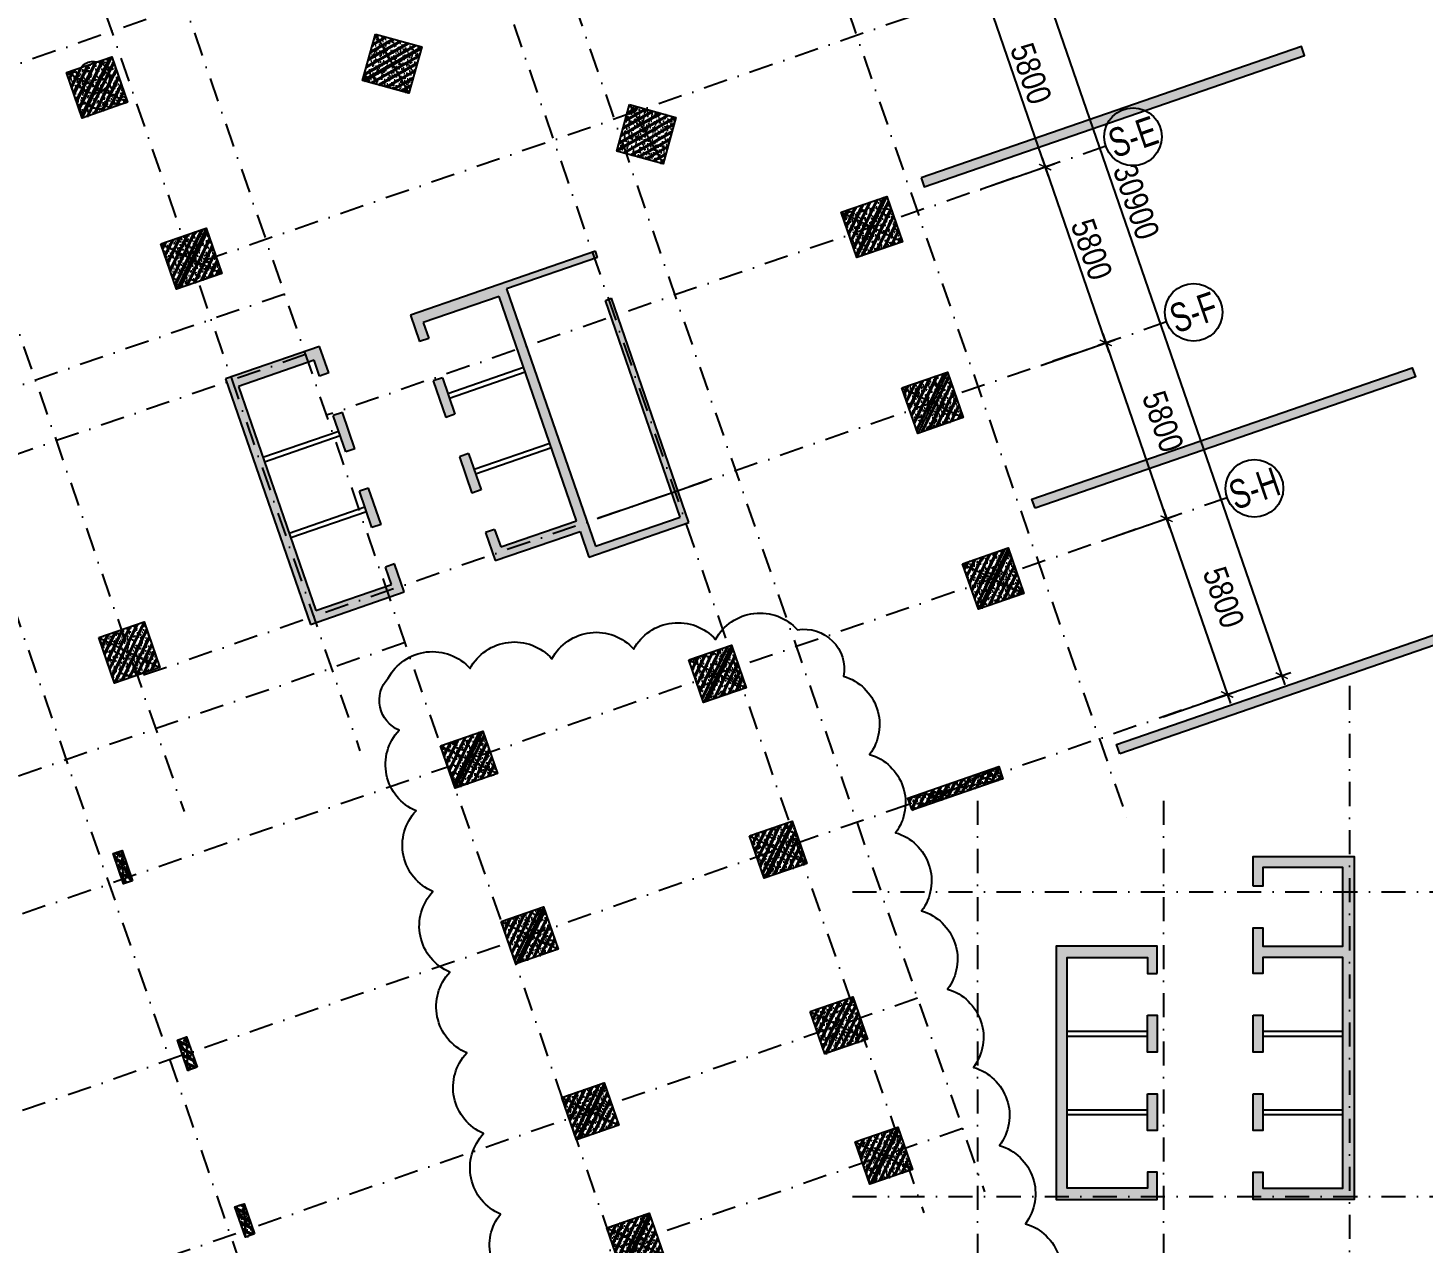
# Model space of a CAD drawing. Header units: millimetres. Extents: x -1283650 to 1283415, y -588847 to 435139.
# Drawn here: x -75144 to -31624, y 16113 to 54007 of the extents above; entities that cross this region are included whole.
import ezdxf
from ezdxf.enums import TextEntityAlignment as Align

# ---------------------------------------------------------------- set-up
doc = ezdxf.new("R2010")
doc.units = ezdxf.units.MM
doc.header["$MEASUREMENT"] = 0
doc.linetypes.add('DASHDOT', pattern=[1, 0.5, -0.25, 0, -0.25])
doc.linetypes.add('HIDDEN', pattern=[0.375, 0.25, -0.125])
doc.layers.get('Defpoints').update_dxf_attribs({"color": 5})
for name, color, linetype in [('$AUDIT-BAD-LAYER', 7, 'Continuous'), ('AUDIT_I_220805193045-5', 6, 'Continuous'), ('KC-Betong', 6, 'Continuous'), ('KT-Hatch', 251, 'Continuous'), ('KT-Kich thuoc', 9, 'Continuous'), ('KT-Luoi truc South Tower', 8, 'DASHDOT'), ('KT-Thay', 7, 'Continuous'), ('ST_MBDV Cot vach 220805$0$AUDIT_I_220805193045-1', 50, 'Continuous'), ('Xref.Asix of Basement$0$KT-Net cot vach', 6, 'Continuous')]:
    doc.layers.add(name, color=color, linetype=linetype)
doc.layers.add('KT-Vat lieu', color=250, linetype='Continuous', lineweight=9)
doc.styles.add('Arial Narrow', font='ARIALN.TTF')
doc.styles.add('ST_MBDV Cot vach 220805$0$HBA-Text', font='GOTHIC.TTF')
doc.dimstyles.new('CCU_1-300', dxfattribs={"dimscale": 300, "dimtxt": 2.5, "dimasz": 1, "dimexe": 1, "dimexo": 2, "dimgap": 0.5, "dimtad": 1, "dimdec": 0, "dimdsep": 46, "dimtxsty": 'Arial Narrow', "dimblk": 'ARCHTICK', "dimcen": -1, "dimdle": 1, "dimclrd": 256, "dimclre": 256, "dimclrt": 3, "dimadec": 0, "dimazin": 2, "dimtfac": 0.1, "dimtdec": 0, "dimtix": 1, "dimtmove": 2, "dimatfit": 1, "dimfxl": 1, "dimtvp": 0.833333, "dimtolj": 1, "dimtzin": 12, "dimarcsym": 0})
pattern_1 = [(50, (117498, -9270.42), (286.9041, -25.10085), [30, -330]), (355, (117498, -9270.42), (-55.5005, 300.8769), [24, -264]), (100.4514, (117521.9, -9272.5), (231.4038, 275.7758), [25.4961, -280.4568]), (46.1842, (117498, -9190.4), (426.8964, -66.2076), [45, -495]), (96.6356, (117533.57, -9195.93), (373.865, 389.6471), [38.244, -420.6852]), (351.1842, (117498, -9190.4), (373.8648, 389.6474), [36, -396]), (21, (117538, -9210.42), (238.7628, -161.04756), [30, -330]), (326, (117538, -9210.42), (97.3261, 290.06), [24, -264]), (71.4514, (117557.9, -9223.84), (336.089, 129.0122), [25.4961, -280.4568]), (37.5, (117498, -9270.42), (4.86394, 133.15754), [0, -260.8, 0, -268, 0, -265]), (7.5, (117498, -9270.42), (105.22781, 157.76468), [0, -152.8, 0, -254.8, 0, -101]), (327.5, (117408.8, -9270.42), (213.52897, -9.02195), [0, -100, 0, -312, 0, -414]), (317.5, (117368.8, -9270.42), (233.27447, 40.042), [0, -130, 0, -207.2, 0, -294]), (45, (117498, -9270.42), (-106.06602, 106.06602), []), (45, (117568.71, -9270.42), (-106.06602, 106.06602), [])]

# ---------------------------------------------------------------- blocks, each defined once
blk = doc.blocks.new('_ARCHTICK')
at = {"color": 0, "linetype": 'ByBlock', "const_width": 0.15}
blk.add_lwpolyline([(-0.5, -0.5), (0.5, 0.5)], dxfattribs=at)
blk = doc.blocks.new('*D325')
at = {"layer": 'Defpoints', "color": 0, "transparency": 16777216}
for p in [(-45982, 48779), (-41521, 44184), (-44090, 43297)]:
    blk.add_point(p, dxfattribs=at)
at = {"layer": 'KT-Kich thuoc', "lineweight": -2, "transparency": 16777216}
for p, q in [((-45415, 48975), (-43130, 49764)), ((-43511, 49950), (-41423, 43900)), ((-43523, 43493), (-41237, 44282))]:
    blk.add_line(p, q, dxfattribs=at)
at = {"layer": 'KT-Kich thuoc', "lineweight": -2, "transparency": 16777216, "xscale": 300, "yscale": 300, "zscale": 300}
for p, rotation in [((-43414, 49666), 109.0471074799001), ((-41521, 44184), 289.0471074799001)]:
    blk.add_blockref('_ARCHTICK', p, dxfattribs=dict(at, rotation=rotation))
at = {"layer": 'KT-Kich thuoc', "color": 3, "transparency": 16777216, "insert": (-41963, 47099), "char_height": 750, "attachment_point": 5, "rotation": 289.0471, "style": 'Arial Narrow'}
blk.add_mtext('\\A1;5800', dxfattribs=at)
blk = doc.blocks.new('*D326')
at = {"layer": 'Defpoints', "color": 0, "transparency": 16777216}
for p in [(-47874, 54262), (-43413, 49666), (-45982, 48779)]:
    blk.add_point(p, dxfattribs=at)
at = {"layer": 'KT-Kich thuoc', "lineweight": -2, "transparency": 16777216}
for p, q in [((-45404, 55432), (-43315, 49383)), ((-47307, 54458), (-45022, 55247)), ((-45415, 48975), (-43129, 49764))]:
    blk.add_line(p, q, dxfattribs=at)
at = {"layer": 'KT-Kich thuoc', "lineweight": -2, "transparency": 16777216, "xscale": 300, "yscale": 300, "zscale": 300}
for p, rotation in [((-45306, 55149), 109.0471074799001), ((-43413, 49666), 289.0471074799001)]:
    blk.add_blockref('_ARCHTICK', p, dxfattribs=dict(at, rotation=rotation))
at = {"layer": 'KT-Kich thuoc', "color": 3, "transparency": 16777216, "insert": (-43856, 52582), "char_height": 750, "attachment_point": 5, "rotation": 289.0471, "style": 'Arial Narrow'}
blk.add_mtext('\\A1;5800', dxfattribs=at)
blk = doc.blocks.new('*D330')
at = {"layer": 'Defpoints', "color": 0, "transparency": 16777216}
for p in [(-44089, 43297), (-39628, 38701), (-42197, 37814)]:
    blk.add_point(p, dxfattribs=at)
at = {"layer": 'KT-Kich thuoc', "lineweight": -2, "transparency": 16777216}
for p, q in [((-41619, 44467), (-39530, 38418)), ((-43522, 43493), (-41237, 44282)), ((-41630, 38010), (-39344, 38799))]:
    blk.add_line(p, q, dxfattribs=at)
at = {"layer": 'KT-Kich thuoc', "lineweight": -2, "transparency": 16777216, "xscale": 300, "yscale": 300, "zscale": 300}
for p, rotation in [((-41521, 44184), 109.0471074799001), ((-39628, 38701), 289.0471074799001)]:
    blk.add_blockref('_ARCHTICK', p, dxfattribs=dict(at, rotation=rotation))
at = {"layer": 'KT-Kich thuoc', "color": 3, "transparency": 16777216, "insert": (-39739, 41731), "char_height": 750, "attachment_point": 5, "rotation": 289.0471, "style": 'Arial Narrow'}
blk.add_mtext('\\A1;5800', dxfattribs=at)
blk = doc.blocks.new('*D331')
at = {"layer": 'Defpoints', "color": 0, "transparency": 16777216}
for p in [(-42197, 37814), (-37735, 33219), (-40305, 32332)]:
    blk.add_point(p, dxfattribs=at)
at = {"layer": 'KT-Kich thuoc', "lineweight": -2, "transparency": 16777216}
for p, q in [((-41630, 38010), (-39344, 38799)), ((-39726, 38985), (-37637, 32935)), ((-39737, 32528), (-37452, 33317))]:
    blk.add_line(p, q, dxfattribs=at)
at = {"layer": 'KT-Kich thuoc', "lineweight": -2, "transparency": 16777216, "xscale": 300, "yscale": 300, "zscale": 300}
for p, rotation in [((-39628, 38701), 109.0471074799001), ((-37735, 33219), 289.0471074799001)]:
    blk.add_blockref('_ARCHTICK', p, dxfattribs=dict(at, rotation=rotation))
at = {"layer": 'KT-Kich thuoc', "color": 3, "transparency": 16777216, "insert": (-37846, 36248), "char_height": 750, "attachment_point": 5, "rotation": 289.0471, "style": 'Arial Narrow'}
blk.add_mtext('\\A1;5800', dxfattribs=at)
blk = doc.blocks.new('ST_MBDV Cot vach 220805$0$GRID-SYM-flat-103')
at = {"layer": 'ST_MBDV Cot vach 220805$0$AUDIT_I_220805193045-1'}
blk.add_circle((0, 0), 900, dxfattribs=at)
at = {"layer": 'ST_MBDV Cot vach 220805$0$AUDIT_I_220805193045-1', "style": 'ST_MBDV Cot vach 220805$0$HBA-Text'}
blk.add_attdef('GRID', text='', height=900, rotation=19.0471, dxfattribs=at).set_placement((0, 0, 0), align=Align.MIDDLE_CENTER)
blk = doc.blocks.new('*D341')
at = {"layer": 'Defpoints', "color": 0, "transparency": 16777216}
for p in [(-52359, 62652), (-108654, 48212), (-107112, 43748)]:
    blk.add_point(p, dxfattribs=at)
at = {"layer": 'KT-Kich thuoc', "lineweight": -2, "transparency": 16777216}
for p, q in [((-53617, 67214), (-108937, 48114)), ((-52555, 63219), (-53998, 67400)), ((-107308, 44315), (-108751, 48496))]:
    blk.add_line(p, q, dxfattribs=at)
at = {"layer": 'KT-Kich thuoc', "lineweight": -2, "transparency": 16777216, "xscale": 300, "yscale": 300, "zscale": 300}
for p, rotation in [((-53900, 67116), 19.04771637789532), ((-108654, 48212), 199.0477163778953)]:
    blk.add_blockref('_ARCHTICK', p, dxfattribs=dict(at, rotation=rotation))
at = {"layer": 'KT-Kich thuoc', "color": 3, "transparency": 16777216, "insert": (-78140, 59662), "char_height": 750, "attachment_point": 5, "rotation": 19.0477, "style": 'Arial Narrow'}
blk.add_mtext('\\A1;57925', dxfattribs=at)
blk = doc.blocks.new('*D304')
at = {"layer": 'Defpoints', "color": 0, "transparency": 16777216}
for p in [(-48876, 62062), (-36033, 33807), (-38792, 32854)]:
    blk.add_point(p, dxfattribs=at)
at = {"layer": 'KT-Kich thuoc', "lineweight": -2, "transparency": 16777216}
for p, q in [((-48308, 62258), (-45834, 63113)), ((-46215, 63298), (-35935, 33523)), ((-38225, 33050), (-35749, 33904))]:
    blk.add_line(p, q, dxfattribs=at)
at = {"layer": 'KT-Kich thuoc', "lineweight": -2, "transparency": 16777216, "xscale": 300, "yscale": 300, "zscale": 300}
for p, rotation in [((-46117, 63015), 109.0471074799001), ((-36033, 33807), 289.0471074799001)]:
    blk.add_blockref('_ARCHTICK', p, dxfattribs=dict(at, rotation=rotation))
at = {"layer": 'KT-Kich thuoc', "color": 3, "transparency": 16777216, "insert": (-40571, 48585), "char_height": 750, "attachment_point": 5, "rotation": 289.0471, "style": 'Arial Narrow'}
blk.add_mtext('\\A1;30900', dxfattribs=at)
blk = doc.blocks.new('*U187')
h = blk.add_hatch()
h.set_pattern_fill('VATLIEU04', color=250, scale=40, style=0, pattern_type=2)
h.set_pattern_definition([(50, (-550, 3050), (286.904, -25.101), [30, -330]), (355, (-550, 3050), (-55.5, 300.877), [24, -264]), (100.451, (-526.1, 3047.9), (231.404, 275.776), [25.496, -280.457]), (46.184, (-550, 3130), (426.896, -66.208), [45, -495]), (96.636, (-514.43, 3124.5), (373.865, 389.647), [38.244, -420.685]), (351.184, (-550, 3130), (373.865, 389.65), [36, -396]), (21, (-510, 3110), (238.763, -161.048), [30, -330]), (326, (-510, 3110), (97.326, 290.06), [24, -264]), (71.451, (-490.1, 3096.58), (336.09, 129.012), [25.496, -280.457]), (37.5, (-550, 3050), (4.864, 133.1575), [0, -260.8, 0, -268, 0, -265]), (7.5, (-550, 3050), (105.228, 157.7647), [0, -152.8, 0, -254.8, 0, -101]), (327.5, (-639.2, 3050), (213.529, -9.022), [0, -100, 0, -312, 0, -414]), (317.5, (-679.2, 3050), (233.274, 40.042), [0, -130, 0, -207.2, 0, -294]), (45, (-550, 3050), (-120.208, 120.208), []), (45, (-550, 3099), (-120.208, 120.208), [])])
h.paths.add_polyline_path([(-475, -475), (-75, -475), (-75, 2525), (-475, 2525)])
at = {"color": 6, "ltscale": 0.25}
blk.add_lwpolyline([(-475, -475), (-75, -475), (-75, 2525), (-475, 2525)], close=True, dxfattribs=at)
at = {"layer": 'Defpoints', "linetype": 'ByBlock', "ltscale": 30}
for p, q in [((-75, -475), (-475, 2525)), ((-475, -475), (-75, 2525))]:
    blk.add_line(p, q, dxfattribs=at)
blk = doc.blocks.new('*U188')
h = blk.add_hatch()
h.set_pattern_fill('VATLIEU04', color=250, scale=40, style=0, pattern_type=2)
h.set_pattern_definition([(50, (550, -550), (286.904, -25.1), [30, -330]), (355, (550, -550), (-55.5, 300.877), [24, -264]), (100.451, (573.9, -552.1), (231.404, 275.776), [25.496, -280.457]), (46.184, (550, -470), (426.9, -66.21), [45, -495]), (96.636, (585.57, -475.5), (373.87, 389.65), [38.24, -420.69]), (351.184, (550, -470), (373.86, 389.65), [36, -396]), (21, (590, -490), (238.763, -161.048), [30, -330]), (326, (590, -490), (97.326, 290.06), [24, -264]), (71.451, (609.9, -503.42), (336.09, 129.01), [25.496, -280.457]), (37.5, (550, -550), (4.864, 133.1575), [0, -260.8, 0, -268, 0, -265]), (7.5, (550, -550), (105.228, 157.765), [0, -152.8, 0, -254.8, 0, -101]), (327.5, (460.8, -550), (213.529, -9.022), [0, -100, 0, -312, 0, -414]), (317.5, (420.8, -550), (233.274, 40.042), [0, -130, 0, -207.2, 0, -294]), (45, (550, -550), (-120.208, 120.208), []), (45, (550, -501), (-120.208, 120.208), [])])
h.paths.add_polyline_path([(-475, 475), (1025, 475), (1025, -1025), (-475, -1025)])
at = {"color": 6, "ltscale": 0.25}
blk.add_lwpolyline([(-475, 475), (1025, 475), (1025, -1025), (-475, -1025)], close=True, dxfattribs=at)
at = {"layer": 'Defpoints', "linetype": 'ByBlock', "ltscale": 30}
for p, q in [((1025, 475), (-475, -1025)), ((-475, 475), (1025, -1025))]:
    blk.add_line(p, q, dxfattribs=at)
blk = doc.blocks.new('*U191')
h = blk.add_hatch()
h.set_pattern_fill('VATLIEU04', color=250, scale=40, style=0, pattern_type=2)
h.set_pattern_definition([(50, (450, -450), (286.904, -25.1), [30, -330]), (355, (450, -450), (-55.5, 300.88), [24, -264]), (100.451, (473.9, -452.1), (231.404, 275.776), [25.496, -280.457]), (46.184, (450, -370), (426.9, -66.21), [45, -495]), (96.636, (485.57, -375.5), (373.87, 389.65), [38.24, -420.69]), (351.184, (450, -370), (373.86, 389.65), [36, -396]), (21, (490, -390), (238.763, -161.048), [30, -330]), (326, (490, -390), (97.326, 290.06), [24, -264]), (71.451, (509.9, -403.42), (336.09, 129.01), [25.496, -280.457]), (37.5, (450, -450), (4.864, 133.1575), [0, -260.8, 0, -268, 0, -265]), (7.5, (450, -450), (105.228, 157.765), [0, -152.8, 0, -254.8, 0, -101]), (327.5, (360.8, -450), (213.529, -9.022), [0, -100, 0, -312, 0, -414]), (317.5, (320.8, -450), (233.274, 40.042), [0, -130, 0, -207.2, 0, -294]), (45, (450, -450), (-120.208, 120.208), []), (45, (450, -401), (-120.208, 120.208), [])])
h.paths.add_polyline_path([(-475, 475), (925, 475), (925, -925), (-475, -925)])
at = {"color": 6, "ltscale": 0.25}
blk.add_lwpolyline([(-475, 475), (925, 475), (925, -925), (-475, -925)], close=True, dxfattribs=at)
at = {"layer": 'Defpoints', "linetype": 'ByBlock', "ltscale": 30}
for p, q in [((925, 475), (-475, -925)), ((-475, 475), (925, -925))]:
    blk.add_line(p, q, dxfattribs=at)
blk = doc.blocks.new('*U283')
h = blk.add_hatch()
h.set_pattern_fill('VATLIEU04', color=250, scale=40, style=0, pattern_type=2)
h.set_pattern_definition([(50, (-650, 1050), (286.904, -25.1), [30, -330]), (355, (-650, 1050), (-55.5, 300.877), [24, -264]), (100.451, (-626.1, 1047.9), (231.404, 275.776), [25.496, -280.457]), (46.184, (-650, 1130), (426.9, -66.21), [45, -495]), (96.636, (-614.43, 1124.5), (373.87, 389.65), [38.24, -420.685]), (351.184, (-650, 1130), (373.86, 389.65), [36, -396]), (21, (-610, 1110), (238.763, -161.048), [30, -330]), (326, (-610, 1110), (97.326, 290.06), [24, -264]), (71.451, (-590.1, 1096.58), (336.09, 129.01), [25.496, -280.457]), (37.5, (-650, 1050), (4.864, 133.1575), [0, -260.8, 0, -268, 0, -265]), (7.5, (-650, 1050), (105.228, 157.765), [0, -152.8, 0, -254.8, 0, -101]), (327.5, (-739.2, 1050), (213.529, -9.022), [0, -100, 0, -312, 0, -414]), (317.5, (-779.2, 1050), (233.274, 40.042), [0, -130, 0, -207.2, 0, -294]), (45, (-650, 1050), (-120.208, 120.208), []), (45, (-650, 1099), (-120.208, 120.208), [])])
h.paths.add_polyline_path([(-475, -475), (-175, -475), (-175, 525), (-475, 525)])
at = {"color": 6, "ltscale": 0.25}
blk.add_lwpolyline([(-475, -475), (-175, -475), (-175, 525), (-475, 525)], close=True, dxfattribs=at)
at = {"layer": 'Defpoints', "linetype": 'ByBlock', "ltscale": 30}
for p, q in [((-175, -475), (-475, 525)), ((-475, -475), (-175, 525))]:
    blk.add_line(p, q, dxfattribs=at)
blk = doc.blocks.new('A$C0B367F28')
at = {"layer": 'KT-Vat lieu'}
h = blk.add_hatch(dxfattribs=at)
h.set_pattern_fill('BTCT', color=256, scale=40)
h.set_pattern_definition(pattern_1)
h.paths.add_polyline_path([(70213, 40064), (70311, 39781), (82174, 43876), (82076, 44160)])
h = blk.add_hatch(dxfattribs=at)
h.set_pattern_fill('BTCT', color=256, scale=40)
h.set_pattern_definition(pattern_1)
h.paths.add_polyline_path([(73770, 29761), (73672, 30045), (85535, 34140), (85633, 33857)])
h = blk.add_hatch(dxfattribs=at)
h.set_pattern_fill('BTCT', color=256, scale=40)
h.set_pattern_definition(pattern_1)
h.paths.add_polyline_path([(76413, 22104), (76315, 22388), (88178, 26484), (88276, 26200)])
at = {"layer": 'KC-Betong'}
for points in [[(70213, 40064), (70311, 39781), (82174, 43876), (82076, 44160)], [(73770, 29761), (73672, 30045), (85535, 34140), (85633, 33857)], [(76413, 22104), (76315, 22388), (88178, 26484), (88276, 26200)]]:
    blk.add_lwpolyline(points, close=True, dxfattribs=at)

msp = doc.modelspace()

# ---------------------------------------------------------------- hatches: boundary and pattern name
at = {"layer": '$AUDIT-BAD-LAYER'}
h = msp.add_hatch(dxfattribs=at)
h.set_pattern_fill('ACET-2D-ANSI31', color=256)
h.set_pattern_definition([(45, (5.27543, -15.29099), (-0.08838834765, 0.08838834765), [])])
h.paths.add_polyline_path([(-152992, 35260.2), (-153807.4, 37623.5), (-155981.6, 36873.4), (-155166.3, 34510.1)], flags=0)
h.paths.add_polyline_path([(-153334.7, 37786.6), (-152519.4, 35423.3), (-150345.1, 36173.4), (-151160.5, 38536.7)], flags=16)
h.paths.add_polyline_path([(-81572.3, -12446.3), (-81581.4, -13864.1), (-80353.8, -13872.1), (-80344.7, -12454.2)])
edge = h.paths.add_edge_path()
edge.add_arc((-79262.8, -13170.1), 900, 0, 360)
h.paths.add_polyline_path([(-174845.3, 38775), (-174414.4, 37424.2), (-173542.7, 37702.3), (-173973.6, 39053.1)], flags=16)
edge = h.paths.add_edge_path(flags=16)
edge.add_arc((-172872, 38660.4), 900, 0, 360)
h.paths.add_polyline_path([(-110555.5, 20932.7), (-110092.7, 19592.4), (-109451.7, 19813.7), (-109914.4, 21154)])
edge = h.paths.add_edge_path()
edge.add_arc((-108915.8, 20748.7), 900, 0, 360)
h.paths.add_polyline_path([(-112698.4, 26328.8), (-112235.7, 24988.5), (-111427.9, 25267.4), (-111890.6, 26607.6)])
edge = h.paths.add_edge_path()
edge.add_arc((-110808.6, 26231.2), 900, 0, 360)
h.paths.add_polyline_path([(-138364.3, 646.7), (-137901.6, -693.6), (-137277.2, -478), (-137739.9, 862.3)])
edge = h.paths.add_edge_path()
edge.add_arc((-136749.6, 454.2), 900, 0, 360)
h.paths.add_polyline_path([(-143828.3, 15581.2), (-143365.6, 14240.9), (-142557.8, 14519.8), (-143020.5, 15860.1)], flags=16)
edge = h.paths.add_edge_path(flags=16)
edge.add_arc((-141938.5, 15483.7), 900, 0, 360)
h.paths.add_polyline_path([(-154331.1, 43985.8), (-153900.1, 42635), (-153193.7, 42860.4), (-153624.6, 44211.2)])
edge = h.paths.add_edge_path()
edge.add_arc((-152605.7, 43792.1), 900, 0, 360)
h.paths.add_polyline_path([(-157119.6, 43023.1), (-156688.6, 41672.3), (-155982.2, 41897.6), (-156413.1, 43248.5)])
edge = h.paths.add_edge_path()
edge.add_arc((-155394.1, 42829.4), 900, 0, 360)
h.paths.add_polyline_path([(-176260.9, 36414.6), (-175830, 35063.8), (-175123.5, 35289.1), (-175554.5, 36640)], flags=16)
edge = h.paths.add_edge_path(flags=16)
edge.add_arc((-174535.5, 36220.9), 900, 0, 360)
h.paths.add_polyline_path([(-148943.9, 45845.7), (-148513, 44494.9), (-147806.5, 44720.3), (-148237.5, 46071.1)])
edge = h.paths.add_edge_path()
edge.add_arc((-147218.5, 45652), 900, 0, 360)
h.paths.add_polyline_path([(-182878.4, 34129.9), (-182447.4, 32779.1), (-181741, 33004.5), (-182171.9, 34355.3)])
edge = h.paths.add_edge_path(flags=16)
edge.add_arc((-181153, 33936.2), 900, 0, 360)
h.paths.add_polyline_path([(-181416.8, 15649.5), (-180954.1, 14309.2), (-180038.6, 14625.3), (-180501.3, 15965.6)])
edge = h.paths.add_edge_path(flags=16)
edge.add_arc((-179365.4, 15607.7), 900, 0, 360)
h.paths.add_polyline_path([(-178647.3, 7922.9), (-178196.4, 6578.6), (-177335.4, 6867.3), (-177786.3, 8211.6)])
edge = h.paths.add_edge_path(flags=16)
edge.add_arc((-176682.2, 7834.1), 900, 0, 360)
h.paths.add_polyline_path([(-182226.9, 19020.1), (-181776.1, 17675.8), (-181056.4, 17917.1), (-181507.2, 19261.4)])
edge = h.paths.add_edge_path()
edge.add_arc((-180473.8, 18860.2), 900, 0, 360)
h.paths.add_polyline_path([(-165296, 40200.2), (-164865, 38849.4), (-164158.6, 39074.7), (-164589.5, 40425.6)], flags=16)
edge = h.paths.add_edge_path(flags=16)
edge.add_arc((-163570.6, 40006.5), 900, 0, 360)
h.paths.add_polyline_path([(-170778.5, 38307.4), (-170347.5, 36956.6), (-169641, 37181.9), (-170072, 38532.8)], flags=16)
edge = h.paths.add_edge_path(flags=16)
edge.add_arc((-169053, 38113.7), 900, 0, 360)
h.paths.add_polyline_path([(-185399.7, 27816.4), (-184948.8, 26472), (-184091.5, 26759.6), (-184542.3, 28103.9)])
edge = h.paths.add_edge_path()
edge.add_arc((-183440.1, 27725.8), 900, 0, 360)
h.paths.add_polyline_path([(-141685.3, 10185.2), (-141222.6, 8844.9), (-140581.6, 9066.2), (-141044.3, 10406.5)], flags=16)
edge = h.paths.add_edge_path(flags=16)
edge.add_arc((-140045.7, 10001.2), 900, 0, 360)
h.paths.add_polyline_path([(-139927.9, 4655.9), (-139465.2, 3315.7), (-138733.9, 3568.1), (-139196.6, 4908.4)])
edge = h.paths.add_edge_path()
edge.add_arc((-138152.8, 4518.8), 900, 0, 360)
h.paths.add_polyline_path([(-114826.3, 31730.1), (-114363.5, 30389.8), (-113399, 30722.8), (-113861.8, 32063.1)])
edge = h.paths.add_edge_path()
edge.add_arc((-112701.4, 31713.6), 900, 0, 360)
h.paths.add_polyline_path([(-116237.5, 37378.8), (-115774.8, 36038.5), (-115131.3, 36260.6), (-115594.1, 37600.9)], flags=16)
edge = h.paths.add_edge_path()
edge.add_arc((-114594.2, 37196.1), 900, 0, 360)
h.paths.add_polyline_path([(-118194.1, 42839.2), (-117731.4, 41498.9), (-117045.4, 41735.8), (-117508.1, 43076)], flags=17)
edge = h.paths.add_edge_path(flags=17)
edge.add_arc((-116487, 42678.6), 900, 0, 360)
h.paths.add_polyline_path([(-71490.6, -5057.2), (-71500.2, -6547.6), (-70504.9, -6554), (-70495.3, -5063.6)])
edge = h.paths.add_edge_path()
edge.add_arc((-69505.5, -5791.1), 900, 0, 360)
h.paths.add_polyline_path([(-71072.3, 2928.2), (-71081.4, 1510.3), (-70307, 1505.3), (-70297.8, 2923.2)])
edge = h.paths.add_edge_path()
edge.add_arc((-69442.5, 2208.7), 900, 0, 360)
h.paths.add_polyline_path([(-71255.6, 4929.4), (-71264.7, 3511.5), (-70360.5, 3505.7), (-70351.3, 4923.6)])
edge = h.paths.add_edge_path()
edge.add_arc((-69431.1, 4208.7), 900, 0, 360)
h.paths.add_polyline_path([(-71439.7, 14459), (-71448.9, 13041.1), (-70387.4, 13034.3), (-70378.3, 14452.1)])
edge = h.paths.add_edge_path()
edge.add_arc((-69379.5, 13736.7), 900, 0, 360)
h.paths.add_polyline_path([(-85732.4, -12422.6), (-85741.5, -13840.5), (-84513.9, -13848.4), (-84504.7, -12430.6)])
edge = h.paths.add_edge_path()
edge.add_arc((-83422.9, -13146.5), 900, 0, 360)
h.paths.add_polyline_path([(-91805.1, -12362.6), (-91814.3, -13780.5), (-90586.7, -13788.4), (-90577.5, -12370.5)])
edge = h.paths.add_edge_path()
edge.add_arc((-89495.7, -13086.5), 900, 0, 360)
h.paths.add_polyline_path([(-100505, -12306.5), (-100514.1, -13724.3), (-99286.5, -13732.3), (-99277.4, -12314.4)])
edge = h.paths.add_edge_path()
edge.add_arc((-98195.5, -13030.3), 900, 0, 360)
h.paths.add_polyline_path([(-109204.8, -12250.3), (-109213.9, -13668.2), (-107986.3, -13676.1), (-107977.2, -12258.2)])
edge = h.paths.add_edge_path()
edge.add_arc((-106895.3, -12974.2), 900, 0, 360)
h.paths.add_polyline_path([(-114985, -12212.8), (-114994.1, -13630.7), (-113766.5, -13638.7), (-113757.4, -12220.8)])
edge = h.paths.add_edge_path()
edge.add_arc((-112675.5, -12936.7), 900, 0, 360)
h.paths.add_polyline_path([(-128242, 51140.4), (-127810.3, 49789.8), (-126640.9, 50163.6), (-127072.6, 51514.2)])
edge = h.paths.add_edge_path()
edge.add_arc((-125821.9, 51169.6), 900, 0, 360)
h.paths.add_polyline_path([(-134132.3, 49194.7), (-133700.6, 47844.1), (-132531.2, 48217.9), (-132962.9, 49568.5)])
edge = h.paths.add_edge_path()
edge.add_arc((-131712.2, 49223.9), 900, 0, 360)
h.paths.add_polyline_path([(-136999.9, 48099), (-136568.3, 46748.4), (-135861.9, 46974.1), (-136293.6, 48324.7)])
edge = h.paths.add_edge_path()
edge.add_arc((-135274.4, 47906.2), 900, 0, 360)
h.paths.add_polyline_path([(-145979.8, 44998.7), (-145548.1, 43648.1), (-144841.8, 43873.8), (-145273.5, 45224.4)])
edge = h.paths.add_edge_path()
edge.add_arc((-144254.3, 44805.9), 900, 0, 360)
h.paths.add_polyline_path([(-120784.9, -12179.9), (-120794, -13597.8), (-119566.4, -13605.7), (-119557.3, -12187.9)])
edge = h.paths.add_edge_path()
edge.add_arc((-118475.4, -12903.8), 900, 0, 360)
h.paths.add_polyline_path([(-82516, -9113.7), (-82522.4, -10238.7), (-80147.4, -10252.2), (-80141, -9127.2)])
edge = h.paths.add_edge_path()
edge.add_line((-79107.3, 16601.5), (-79270.9, -12221.9))
edge = h.paths.add_edge_path()
edge.add_line((-83257.3, 16625), (-83420.8, -12198.4))
edge = h.paths.add_edge_path(flags=16)
edge.add_line((-172578.3, 37809.7), (-172195.6, 36701.1))
edge = h.paths.add_edge_path(flags=16)
edge.add_line((-172865.5, 35826.8), (-172195.6, 36701.1))
edge = h.paths.add_edge_path()
edge.add_line((-172865.5, 35826.8), (-163741.6, 9399.5))
h.paths.add_polyline_path([(-154920.9, 41367.3), (-154554.9, 40303.4), (-151701.2, 41285), (-152067.1, 42348.8)])
edge = h.paths.add_edge_path()
edge.add_line((-155100.4, 41978.7), (-145976.5, 15551.4))
h.paths.add_polyline_path([(-110919.3, 24721.3), (-111982.7, 24354.2), (-110997.8, 21501.6), (-109934.4, 21868.7)])
h.paths.add_polyline_path([(-112812.1, 30203.8), (-113875.5, 29836.7), (-112890.6, 26984), (-111827.2, 27351.2)])
edge = h.paths.add_edge_path()
edge.add_line((-143350.2, 33404.1), (-117337.7, 42384.8))
edge = h.paths.add_edge_path()
edge.add_line((-146829.5, 44834.2), (-137705.5, 18406.9))
edge = h.paths.add_edge_path()
edge.add_line((-180858.5, 33085.7), (-171734.5, 6658.5))
edge = h.paths.add_edge_path()
edge.add_line((-174241.8, 35370.2), (-165117.8, 8942.9))
h.paths.add_polyline_path([(-134407.7, 5133.6), (-135471.1, 4766.4), (-134486.3, 1913.8), (-133422.9, 2280.9)], flags=16)
h.paths.add_polyline_path([(-137948.6, 15389.5), (-139012, 15022.4), (-138027.1, 12169.8), (-136963.7, 12536.9)], flags=16)
edge = h.paths.add_edge_path()
edge.add_line((-135898.8, 747.9), (-118363.6, 6801.9))
edge = h.paths.add_edge_path()
edge.add_line((-137302.1, 4812.5), (-118337.7, 11359.9))
edge = h.paths.add_edge_path()
edge.add_line((-139194.9, 10294.9), (-109916.6, 20403.2))
edge = h.paths.add_edge_path()
edge.add_line((-141457.4, 27921.6), (-115444.9, 36902.4))
edge = h.paths.add_edge_path()
edge.add_line((-141087.7, 15777.4), (-111809.4, 25885.7))
edge = h.paths.add_edge_path()
edge.add_line((-139564.6, 22439.2), (-113552.1, 31419.9))
edge = h.paths.add_edge_path()
edge.add_line((-122287, 4508.7), (-70348.3, 4213.9))
edge = h.paths.add_edge_path()
edge.add_line((-122298.3, 2508.7), (-70359.6, 2213.9))
edge = h.paths.add_edge_path()
edge.add_line((-182680.4, 27979.6), (-143165.1, 41612.5))
edge = h.paths.add_edge_path()
edge.add_line((-179582.1, 18999), (-140066.8, 32631.9))
edge = h.paths.add_edge_path()
edge.add_line((-178929.8, 17108.4), (-139414.5, 30741.3))
edge = h.paths.add_edge_path()
edge.add_line((-168759.3, 37263), (-159635.3, 10835.7))
edge = h.paths.add_edge_path()
edge.add_line((-163276.9, 39155.8), (-154152.9, 12728.5))
edge = h.paths.add_edge_path()
edge.add_line((-152311.9, 42941.4), (-143188, 16514.1))
edge = h.paths.add_edge_path()
edge.add_line((-143960.6, 43955.2), (-135413.3, 19198.3))
edge = h.paths.add_edge_path()
edge.add_line((-146252.8, 43163.8), (-137705.5, 18406.9))
edge = h.paths.add_edge_path()
edge.add_line((-132894.4, 47141), (-118224.1, 4649))
edge = h.paths.add_edge_path()
edge.add_line((-89307.2, 16659.4), (-89470.7, -12164.1))
edge = h.paths.add_edge_path()
edge.add_line((-98007, 16708.8), (-98170.6, -12114.7))
edge = h.paths.add_edge_path()
edge.add_line((-106706.9, 16758.1), (-106870.5, -12065.3))
edge = h.paths.add_edge_path()
edge.add_line((-112506.8, 16791.1), (-112670.4, -12032.4))
h.paths.add_polyline_path([(-72362, 7730.7), (-71237, 7724.3), (-71222.9, 10213.6), (-72347.9, 10219.9)])
h.paths.add_polyline_path([(-72394.6, 1980.8), (-71269.6, 1974.4), (-71255.5, 4463.7), (-72380.5, 4470)])
h.paths.add_polyline_path([(-72423, -3019.1), (-71298, -3025.5), (-71283.9, -536.3), (-72408.9, -529.9)])
edge = h.paths.add_edge_path()
edge.add_line((-122233.1, 14008.5), (-70294.4, 13713.7))
h.paths.add_polyline_path([(-103764.1, -8978.2), (-103771.4, -10103.1), (-101282.1, -10119.2), (-101274.9, -8994.2)])
h.paths.add_polyline_path([(-87673.9, -9079.7), (-87681.6, -10204.6), (-85192.4, -10221.5), (-85184.7, -9096.6)])
h.paths.add_polyline_path([(-95064.3, -9034.3), (-95071.6, -10159.3), (-92582.3, -10175.3), (-92575.1, -9050.4)])
h.paths.add_polyline_path([(-178518.3, 33215.8), (-178151.1, 32152.4), (-175798.1, 32964.8), (-176165.3, 34028.2)], flags=16)
h.paths.add_polyline_path([(-172468.7, 35304.5), (-172101.5, 34241), (-169748.5, 35053.4), (-170115.7, 36116.8)], flags=16)
h.paths.add_polyline_path([(-166986.2, 37197.3), (-166619.1, 36133.9), (-164266.1, 36946.2), (-164633.2, 38009.6)], flags=16)
h.paths.add_polyline_path([(-160162.6, 39557.3), (-159794.1, 38494.4), (-157442.1, 39309.8), (-157810.6, 40372.8)], flags=16)
h.paths.add_polyline_path([(-111282, -8938.9), (-111286.9, -10063.9), (-108269.1, -10077), (-108264.2, -8952)])
edge = h.paths.add_edge_path()
edge.add_line((-118306.7, 16824), (-118470.3, -11999.5))
h.paths.add_polyline_path([(-117074.4, -8895.2), (-117084, -10020.1), (-114066.3, -10045.9), (-114056.7, -8921)])
h.paths.add_polyline_path([(-178268.2, 19991.1), (-179331.6, 19623.9), (-178346.7, 16771.3), (-177283.3, 17138.4)], flags=16)
h.paths.add_polyline_path([(-146354.7, 42550.7), (-145987.5, 41487.3), (-143134.9, 42472.1), (-143502, 43535.5)], flags=16)
h.paths.add_polyline_path([(-150788.7, 42789.4), (-150421.5, 41726), (-147568.9, 42710.9), (-147936, 43774.3)])
h.paths.add_polyline_path([(-176391.7, 14555.9), (-177455.1, 14188.7), (-176470.2, 11336.1), (-175406.8, 11703.3)], flags=16)
h.paths.add_polyline_path([(-180144.7, 25426.3), (-181208.1, 25059.1), (-180223.2, 22206.5), (-179159.8, 22573.6)])
edge = h.paths.add_edge_path(flags=16)
edge.add_line((-179206.5, 16493.6), (-178902.7, 17117.7))
edge = h.paths.add_edge_path()
edge.add_line((-175831.5, 8127.8), (-136316.2, 21760.7))
h.paths.add_polyline_path([(-116597, 41168.9), (-117660.4, 40801.8), (-116675.6, 37949.2), (-115612.1, 38316.3)], flags=17)
h.paths.add_polyline_path([(-114704.9, 35686.3), (-115768.3, 35319.1), (-114783.4, 32466.5), (-113720, 32833.6)], flags=17)
h.paths.add_polyline_path([(-136055.8, 9907.1), (-137119.2, 9539.9), (-136134.3, 6687.3), (-135070.9, 7054.4)], flags=16)
h.paths.add_polyline_path([(-130557.2, 48004.7), (-130190.1, 46941.3), (-127337.4, 47926.2), (-127704.6, 48989.6)])
h.paths.add_polyline_path([(-135283.5, 46373), (-134916.3, 45309.6), (-132063.7, 46294.4), (-132430.8, 47357.9)])
h.paths.add_polyline_path([(-140718.6, 44496.5), (-140351.5, 43433.1), (-137498.9, 44418), (-137866, 45481.4)])
edge = h.paths.add_edge_path()
edge.add_line((-132894.4, 47141), (-132237.9, 48489.7))
edge = h.paths.add_edge_path()
edge.add_line((-134980.7, 47055.5), (-120114.6, 3996.3))
edge = h.paths.add_edge_path()
edge.add_line((-125528.2, 50318.9), (-113710.1, 16088.3))
edge = h.paths.add_edge_path()
edge.add_line((-122343.7, -5491.2), (-70405, -5786))
h.paths.add_polyline_path([(-156363.1, 37059.2), (-155352, 34128.7), (-149963.7, 35987.6), (-150974.7, 38918.1)], flags=16)
at = {"layer": 'KT-Hatch'}
h = msp.add_hatch(dxfattribs=at)
h.set_pattern_fill('BTCT', color=256, scale=40)
h.set_pattern_definition([(50, (0, 7e-12), (286.9041, -25.10085), [30, -330]), (355, (0, 7e-12), (-55.5005, 300.8769), [24, -264]), (100.4514, (23.9, -2.1), (231.40375, 275.7758), [25.4961, -280.4568]), (46.1842, (0, 80), (426.8964, -66.2076), [45, -495]), (96.6356, (35.57, 74.5), (373.865, 389.6471), [38.2441, -420.6852]), (351.1842, (0, 80), (373.8648, 389.6474), [36, -396]), (21, (40, 60), (238.7628, -161.04756), [30, -330]), (326, (40, 60), (97.3261, 290.06), [24, -264]), (71.4514, (59.9, 46.58), (336.08905, 129.0122), [25.4961, -280.4568]), (37.5, (0, 7e-12), (4.86394, 133.15754), [0, -260.8, 0, -268, 0, -265]), (7.5, (0, 7e-12), (105.22781, 157.76468), [0, -152.8, 0, -254.8, 0, -101]), (327.5, (-89.2, 7e-12), (213.52897, -9.02195), [0, -100, 0, -312, 0, -414]), (317.5, (-129.2, 7e-12), (233.27447, 40.042), [0, -130, 0, -207.2, 0, -294]), (45, (0, 7e-12), (-106.06602, 106.06602), []), (45, (70.71, 7e-12), (-106.06602, 106.06602), [])])
h.paths.add_polyline_path([(-66045.6, 44074.2), (-68975.9, 43062.5), (-66332.5, 35406), (-63402.2, 36417.7), (-63704.1, 37292), (-63987.7, 37194.1), (-63800, 36650.6), (-66163.2, 35834.7), (-68578.1, 42829.6), (-66215, 43645.5), (-66043.7, 43149.2), (-65760.1, 43247.1)])
h.paths.add_polyline_path([(-60448.1, 45633.6), (-58033.1, 38638.8), (-60396.3, 37822.9), (-60584.8, 38369), (-60868.4, 38271.1), (-60565.6, 37394.2), (-57918.9, 38307.9), (-57642.4, 37507), (-54523.1, 38583.9), (-56937.2, 45576.3), (-57126.2, 45511), (-54793.7, 38755), (-57440.4, 37841.2), (-60213.5, 45873.3), (-57377.7, 46852.4), (-57443, 47041.4), (-63209, 45050.7), (-62924.3, 44226.1), (-62640.8, 44324), (-62811.2, 44817.8)])
h.paths.add_polyline_path([(-62108.5, 41863), (-61824.9, 41960.9), (-62216.5, 43095.2), (-62500.1, 42997.3)], flags=17)
h.paths.add_polyline_path([(-61400.6, 40732.1), (-61684.2, 40634.2), (-61292.6, 39499.9), (-61009, 39597.8)], flags=17)
h.paths.add_polyline_path([(-64411.9, 38422.9), (-64128.4, 38520.8), (-64520, 39655.1), (-64803.5, 39557.2)], flags=17)
h.paths.add_polyline_path([(-65335.8, 42018.3), (-65619.4, 41920.4), (-65227.8, 40786.1), (-64944.2, 40884)], flags=17)
h = msp.add_hatch(dxfattribs=at)
h.set_pattern_fill('BTCT', color=256, scale=30)
h.set_pattern_definition([(50, (0, 2e-12), (215.17805, -18.82564), [22.5, -247.5]), (355, (0, 2e-12), (-41.6254, 225.6576), [18, -198]), (100.4514, (17.93, -1.57), (173.5528, 206.8319), [19.1221, -210.3426]), (46.1842, (0, 60), (320.1723, -49.6557), [33.75, -371.25]), (96.6356, (26.68, 55.86), (280.3988, 292.2354), [28.683, -315.514]), (351.1842, (0, 60), (280.3986, 292.2356), [27, -297]), (21, (30, 45), (179.0721, -120.78567), [22.5, -247.5]), (326, (30, 45), (72.9946, 217.545), [18, -198]), (71.4514, (44.92, 34.93), (252.0668, 96.75915), [19.1221, -210.3426]), (37.5, (0, 2e-12), (3.64796, 99.86816), [0, -195.6, 0, -201, 0, -198.75]), (7.5, (0, 2e-12), (78.92086, 118.32351), [0, -114.6, 0, -191.1, 0, -75.75]), (327.5, (-66.9, 2e-12), (160.14673, -6.76646), [0, -75, 0, -234, 0, -310.5]), (317.5, (-96.9, 2e-12), (174.95585, 30.0315), [0, -97.5, 0, -155.4, 0, -220.5]), (45, (0, 2e-12), (-79.54951, 79.54951), []), (45, (53.03, 2e-12), (-79.54951, 79.54951), [])])
h.paths.add_polyline_path([(-36923, 19620.4), (-36623, 19620.4), (-36623, 20770.4), (-36923, 20770.4)], flags=17)
h.paths.add_polyline_path([(-36623, 23220.4), (-36923, 23220.4), (-36923, 22070.4), (-36623, 22070.4)], flags=17)
h.paths.add_polyline_path([(-36923, 24520.4), (-36623, 24520.4), (-36623, 25020.4), (-34123, 25020.4), (-34123, 17820.4), (-36623, 17820.4), (-36623, 18320.4), (-36923, 18320.4), (-36923, 17470.4), (-33773, 17470.4), (-33773, 28170.4), (-36923, 28170.4), (-36923, 27245.4), (-36623, 27245.4), (-36623, 27820.4), (-34123, 27820.4), (-34123, 25370.4), (-36623, 25370.4), (-36623, 25945.4), (-36923, 25945.4)])
h.paths.add_polyline_path([(-40223, 17820.4), (-42723, 17820.4), (-42723, 25020.4), (-40223, 25020.4), (-40223, 24520.4), (-39923, 24520.4), (-39923, 25370.4), (-43073, 25370.4), (-43073, 17470.4), (-39923, 17470.4), (-39923, 18320.4), (-40223, 18320.4)])
h.paths.add_polyline_path([(-40223, 19620.4), (-39923, 19620.4), (-39923, 20770.4), (-40223, 20770.4)], flags=17)
h.paths.add_polyline_path([(-40223, 22070.4), (-39923, 22070.4), (-39923, 23220.4), (-40223, 23220.4)], flags=17)

# ---------------------------------------------------------------- linework, layer by layer
at = {"layer": 'AUDIT_I_220805193045-5', "ltscale": 0.5}
msp.add_ellipse((-73096, 52464.3), major_axis=(-163.1, 472.6), ratio=0.9999997, dxfattribs=at)
at = {"layer": 'Defpoints', "linetype": 'DASHDOT', "lineweight": 13, "ltscale": 5000, "flags": 128}
msp.add_lwpolyline([(-23262.1, 145155.1), (-28788.2, 166262.1), (-37194.3, 169174.5), (-48697.6, 160471.6), (-72163.1, 142601.4), (-95795.1, 125550.6, 0.6850113), (-62584.9, 906), (-41797.9, -1312.3), (-148.4, -32.6), (6169, 8035), (-23262.1, 145155.1)], format="xyb", close=True, dxfattribs=at)
at = {"layer": 'Defpoints', "linetype": 'HIDDEN', "lineweight": 13, "ltscale": 5000, "flags": 128}
msp.add_lwpolyline([(-29100.4, 143765), (-33780.8, 161642), (-36130.2, 162455.9), (-45070, 155692.4), (-68589.5, 137781), (-92272.1, 120693.8, 0.684877), (-61939.3, 6871.2), (-41570.7, 4697.5), (-3140.5, 5878.3), (-286.9, 9522.4)], format="xyb", close=True, dxfattribs=at)
at = {"layer": 'Defpoints'}
msp.add_lwpolyline([(-59744.9, 14641.6, -0.5205671), (-60400.7, 17011.8, -0.5205671), (-60928.1, 19527.6, -0.5205671), (-61455.5, 22043.3, -0.5205671), (-61982.9, 24559, -0.5205671), (-62510.3, 27074.8, -0.5205671), (-63037.7, 29590.5, -0.5205671), (-63565.1, 32106.2, -0.5205671), (-63905.7, 33730.9, -0.5205671), (-61352.9, 34031.9, -0.5205671), (-58800.2, 34333, -0.5205671), (-56247.4, 34634, -0.5205671), (-53694.7, 34935, -0.5205671), (-51142, 35236.1, -0.5205671), (-49700.2, 33789.5, -0.5205671), (-48889.3, 31350.3, -0.5205671), (-48078.5, 28911.1, -0.5205671), (-47267.7, 26471.9, -0.5205671), (-46456.8, 24032.7, -0.5205671), (-45646, 21593.6, -0.5205671), (-44835.2, 19154.4, -0.5205671), (-44024.3, 16715.2, -0.5205671), (-43213.5, 14276, -0.5205671)], format="xyb", dxfattribs=at)
at = {"layer": 'KC-Betong', "extrusion": (-3.35283e-09, 1.99852e-08, 1)}
for p, q in [((-57443, 47041.4), (-63209, 45050.7)), ((-57377.7, 46852.4), (-57443, 47041.4)), ((-57377.7, 46852.4), (-60213.5, 45873.3)), ((-60213.5, 45873.3), (-57440.4, 37841.2)), ((-60448.1, 45633.6), (-62811.2, 44817.8)), ((-58033.1, 38638.8), (-60448.1, 45633.6)), ((-54793.7, 38755), (-57126.2, 45511)), ((-54523.1, 38583.9), (-56937.2, 45576.3)), ((-63209, 45050.7), (-62924.3, 44226.1)), ((-62811.2, 44817.8), (-62640.8, 44324)), ((-66045.6, 44074.2), (-68975.9, 43062.5)), ((-65760.1, 43247.1), (-66045.6, 44074.2)), ((-66215, 43645.5), (-68578.1, 42829.6)), ((-66043.7, 43149.2), (-66215, 43645.5)), ((-62216.5, 43095.2), (-61824.9, 41960.9)), ((-68975.9, 43062.5), (-66332.5, 35406)), ((-68578.1, 42829.6), (-66163.2, 35834.7)), ((-62500.1, 42997.3), (-62108.5, 41863)), ((-65227.8, 40786.1), (-65619.4, 41920.4)), ((-64944.2, 40884), (-65335.8, 42018.3)), ((-61684.2, 40634.2), (-61292.6, 39499.9)), ((-61400.6, 40732.1), (-61009, 39597.8)), ((-64128.4, 38520.8), (-64520, 39655.1)), ((-64411.9, 38422.9), (-64803.5, 39557.2)), ((-60584.8, 38369), (-60396.3, 37822.9)), ((-60565.6, 37394.2), (-57918.9, 38307.9)), ((-60396.3, 37822.9), (-58033.1, 38638.8)), ((-60868.4, 38271.1), (-60565.6, 37394.2)), ((-63800, 36650.6), (-63987.7, 37194.1)), ((-63402.2, 36417.7), (-63704.1, 37292)), ((-66163.2, 35834.7), (-63800, 36650.6)), ((-66332.5, 35406), (-63402.2, 36417.7))]:
    msp.add_line(p, q, dxfattribs=at)
at = {"layer": 'KC-Betong'}
for p, q in [((-57126.2, 45511), (-56937.2, 45576.3)), ((-62640.8, 44324), (-62924.3, 44226.1)), ((-65760.1, 43247.1), (-66043.7, 43149.2)), ((-62216.5, 43095.2), (-62500.1, 42997.3)), ((-65335.8, 42018.3), (-65619.4, 41920.4)), ((-61824.9, 41960.9), (-62108.5, 41863)), ((-64944.2, 40884), (-65227.8, 40786.1)), ((-61400.6, 40732.1), (-61684.2, 40634.2)), ((-64520, 39655.1), (-64803.5, 39557.2)), ((-61009, 39597.8), (-61292.6, 39499.9)), ((-57440.4, 37841.2), (-54793.7, 38755)), ((-64128.4, 38520.8), (-64411.9, 38422.9)), ((-60584.8, 38369), (-60868.4, 38271.1)), ((-57918.9, 38307.9), (-57642.4, 37507)), ((-57642.4, 37507), (-54523.1, 38583.9)), ((-63704.1, 37292), (-63987.7, 37194.1))]:
    msp.add_line(p, q, dxfattribs=at)
for points in [[(-36923, 27245.4), (-36923, 28170.4), (-33773, 28170.4), (-33773, 17470.4), (-36923, 17470.4), (-36923, 18320.4), (-36623, 18320.4), (-36623, 17820.4), (-34123, 17820.4), (-34123, 25020.4), (-36623, 25020.4), (-36623, 24520.4), (-36923, 24520.4), (-36923, 25945.4), (-36623, 25945.4), (-36623, 25370.4), (-34123, 25370.4), (-34123, 27820.4), (-36623, 27820.4), (-36623, 27245.4)], [(-39923, 24520.4), (-39923, 25370.4), (-43073, 25370.4), (-43073, 17470.4), (-39923, 17470.4), (-39923, 18320.4), (-40223, 18320.4), (-40223, 17820.4), (-42723, 17820.4), (-42723, 25020.4), (-40223, 25020.4), (-40223, 24520.4)], [(-40223, 23220.4), (-39923, 23220.4), (-39923, 22070.4), (-40223, 22070.4)], [(-36923, 23220.4), (-36623, 23220.4), (-36623, 22070.4), (-36923, 22070.4)], [(-40223, 20770.4), (-39923, 20770.4), (-39923, 19620.4), (-40223, 19620.4)], [(-36923, 20770.4), (-36623, 20770.4), (-36623, 19620.4), (-36923, 19620.4)]]:
    msp.add_lwpolyline(points, close=True, dxfattribs=at)
at = {"layer": 'KT-Kich thuoc'}
msp.add_line((-57382.9, 38707.4), (-53958.5, 39889.7), dxfattribs=at)
at = {"layer": 'KT-Luoi truc South Tower', "ltscale": 1500}
for p, q in [((-53965.4, 67304.5), (-40792.5, 29149.9)), ((-61527.4, 64693.7), (-45306.5, 17710.6)), ((-63417.9, 64041.1), (-47197, 17057.9)), ((-45928.1, 63080), (-120182.7, 37443.8)), ((-72397.8, 60940.8), (-54303.1, 8530.3)), ((-74690, 60149.4), (-64788, 31468.5)), ((-80172.4, 58256.6), (-70270.4, 29575.7)), ((-82960.9, 57293.9), (-67421.6, 12284.7)), ((-43415.2, 55801.6), (-70018, 46617.1)), ((-41522.4, 50319.2), (-65827.2, 41928)), ((-67132.6, 45709), (-117082.4, 28463.9)), ((-39629.6, 44836.7), (-71714.8, 33759.3)), ((-66479.9, 43818.5), (-116429.7, 26573.4)), ((-37736.8, 39354.3), (-111991.4, 13718)), ((-63379.6, 34838.6), (-113329.4, 17593.5)), ((-37735.1, 33218.9), (-110098.6, 8235.5)), ((-33923, 33491.9), (-33923, -4459.1)), ((-45523, 29903.8), (-45523, -4459.1)), ((-39723, 29903.8), (-39723, -4459.1)), ((-49426.2, 27070.4), (10118.8, 27070.4)), ((-47391.3, 23749.2), (-108205.8, 2753.1)), ((-45988, 19684.6), (-106802.5, -1311.5)), ((-49426.2, 17570.4), (10118.8, 17570.4))]:
    msp.add_line(p, q, dxfattribs=at)
at = {"layer": 'KT-Thay', "extrusion": (-3.35283e-09, 1.99852e-08, 1)}
for p, q in [((-59681.2, 43412.3), (-62044.3, 42596.4)), ((-59632.2, 43270.5), (-61995.4, 42454.6)), ((-65448.1, 41424.1), (-67811.2, 40608.2)), ((-65399.1, 41282.3), (-67762.3, 40466.5)), ((-58865.3, 41049.2), (-61228.4, 40233.3)), ((-58816.4, 40907.4), (-61179.5, 40091.5)), ((-64632.2, 39061), (-66995.3, 38245.1)), ((-64583.3, 38919.2), (-66946.4, 38103.3))]:
    msp.add_line(p, q, dxfattribs=at)
at = {"layer": 'KT-Thay'}
for p, q in [((-42723, 22720.4), (-40223, 22720.4)), ((-36623, 22720.4), (-34123, 22720.4)), ((-42723, 22570.4), (-40223, 22570.4)), ((-36623, 22570.4), (-34123, 22570.4)), ((-42723, 20270.4), (-40223, 20270.4)), ((-42723, 20120.4), (-40223, 20120.4)), ((-36623, 20270.4), (-34123, 20270.4)), ((-36623, 20120.4), (-34123, 20120.4))]:
    msp.add_line(p, q, dxfattribs=at)

# ---------------------------------------------------------------- block references
at = {"layer": 'AUDIT_I_220805193045-5', "linetype": 'ByBlock', "xscale": -0.9999999999999989, "rotation": 289.0471379532163}
msp.add_blockref('*U187', (-47270.7, 30217.7, 0), dxfattribs=at)
at = {"layer": 'KC-Betong', "color": 5}
msp.add_blockref('A$C0B367F28', (-117498, 9270.4), dxfattribs=at)
at = {"layer": 'KC-Betong'}
for name, p, rotation in [('*U188', (-63972.6, 53228.8), 344.550693594316), ('*U188', (-73336.3, 52321.3), 19.04713795399666), ('*U188', (-56045.9, 51029.6), 344.550693594316), ('*U188', (-49168.1, 47970.4), 19.04713795399666), ('*U188', (-70395.8, 46982.3), 19.04713795399666), ('*U188', (-47275.3, 42488), 19.04713795399666), ('*U188', (-45382.5, 37005.5), 19.04713795399666), ('*U188', (-72330.3, 34699.5), 19.04713795399666), ('*U191', (-53920.7, 34004.8), 19.04713795399666), ('*U191', (-61671.8, 31328.8), 19.04713795399666), ('*U191', (-52027.9, 28522.4), 19.04713795399666), ('*U191', (-59779, 25846.3), 19.04713795399666), ('*U191', (-50135.1, 23039.9), 19.04713795399666), ('*U191', (-57886.1, 20363.9), 19.04713795399666), ('*U191', (-48731.8, 18975.3), 19.04713795399666), ('*U191', (-56482.9, 16299.3), 19.04713795399666)]:
    msp.add_blockref(name, p, dxfattribs=dict(at, rotation=rotation))
at = {"layer": 'KT-Kich thuoc'}
ref = msp.add_blockref('ST_MBDV Cot vach 220805$0$GRID-SYM-flat-103', (-40671.7, 50612.9), dxfattribs=at)
ref.add_attrib('GRID', 'S-E', dxfattribs={"layer": 'ST_MBDV Cot vach 220805$0$AUDIT_I_220805193045-1', "height": 900, "rotation": 19, "style": 'ST_MBDV Cot vach 220805$0$HBA-Text', "width": 0.75}).set_placement((-40671.7, 50612.9, 0), align=Align.MIDDLE_CENTER)
ref = msp.add_blockref('ST_MBDV Cot vach 220805$0$GRID-SYM-flat-103', (-38781.7, 45138.8), dxfattribs=at)
ref.add_attrib('GRID', 'S-F', dxfattribs={"layer": 'ST_MBDV Cot vach 220805$0$AUDIT_I_220805193045-1', "height": 900, "rotation": 19, "style": 'ST_MBDV Cot vach 220805$0$HBA-Text', "width": 0.75}).set_placement((-38781.7, 45138.8, 0), align=Align.MIDDLE_CENTER)
ref = msp.add_blockref('ST_MBDV Cot vach 220805$0$GRID-SYM-flat-103', (-36886, 39648), dxfattribs=at)
ref.add_attrib('GRID', 'S-H', dxfattribs={"layer": 'ST_MBDV Cot vach 220805$0$AUDIT_I_220805193045-1', "height": 900, "rotation": 19, "style": 'ST_MBDV Cot vach 220805$0$HBA-Text', "width": 0.75}).set_placement((-36886, 39648, 0), align=Align.MIDDLE_CENTER)
at = {"layer": 'Xref.Asix of Basement$0$KT-Net cot vach', "linetype": 'ByBlock', "xscale": -0.9999999999999998, "rotation": 19.04713796363401}
for p in [(-72480.8, 27704.7), (-70473.2, 21889.7), (-68678.3, 16690.8)]:
    msp.add_blockref('*U283', p, dxfattribs=at)

# ---------------------------------------------------------------- dimensions: what is measured, and where the dimension line sits
at = {"layer": 'KT-Kich thuoc'}
for base, p1, p2, angle, picture, middle, dimtype in [((-108653.6, 48211.9), (-52359, 62651.6), (-107112.2, 43747.5), 199.04772, '*D341', (-78139.5, 59662.1), 161), ((-39628, 38701.3), (-44089.5, 43296.9), (-42197.3, 37814.3), 109.04711, '*D330', (-39739.1, 41730.9), 160), ((-37735.1, 33218.9), (-42196.7, 37814.5), (-40304.5, 32331.8), 109.04711, '*D331', (-37846.3, 36248.5), 160)]:
    dim = msp.add_linear_dim(base=base, p1=p1, p2=p2, angle=angle, dimstyle='CCU_1-300', dxfattribs=at)
    dim.commit()
    dim.dimension.update_dxf_attribs({"geometry": picture, "text_midpoint": middle, "dimtype": dimtype})
for base, p1, p2, picture, middle in [((-36033, 33806.5), (-48875.5, 62062.4), (-38792.1, 32854), '*D304', (-40571.3, 48584.6)), ((-43412.9, 49666.5), (-47874.4, 54262.1), (-45982.3, 48779.4), '*D326', (-43855.5, 52581.6)), ((-41520.8, 44183.8), (-45982.3, 48779.4), (-44090.1, 43296.7), '*D325', (-41963.4, 47098.9))]:
    dim = msp.add_linear_dim(base=base, p1=p1, p2=p2, angle=109.04711, dimstyle='CCU_1-300', dxfattribs=at)
    dim.commit()
    dim.dimension.update_dxf_attribs({"geometry": picture, "text_midpoint": middle})

doc.saveas('drawing.dxf')
